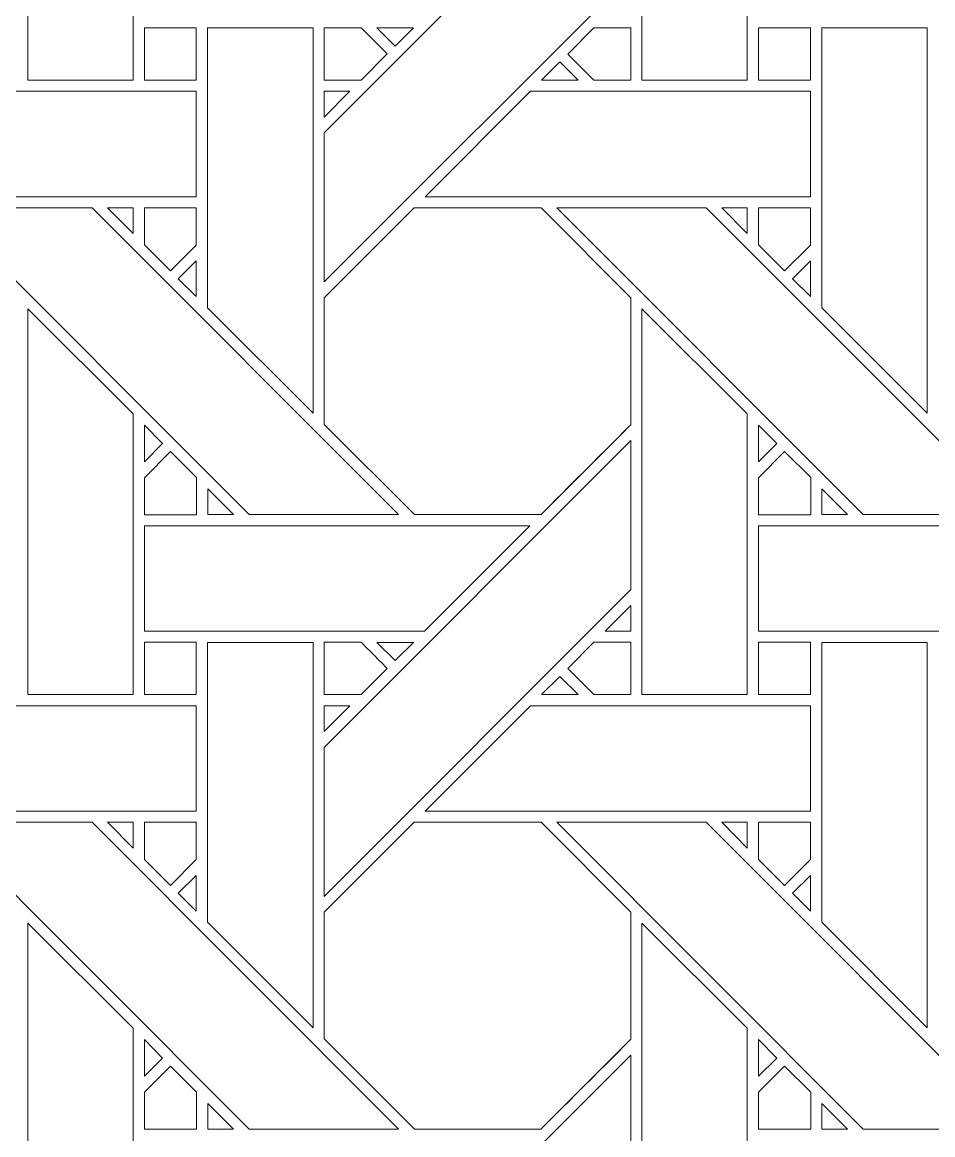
# Model space of a CAD drawing. Header units: inches. Extents: x 3.4 to 21.4, y 0.1 to 18.1.
# Drawn here: x 16.898 to 18.304, y 10.272 to 11.99 of the extents above; entities that cross this region are included whole.
import ezdxf

# ---------------------------------------------------------------- set-up
doc = ezdxf.new("R2010")
doc.units = ezdxf.units.IN
doc.header["$MEASUREMENT"] = 0
doc.layers.add('Design', color=7, linetype='Continuous', lineweight=0)

msp = doc.modelspace()

# ---------------------------------------------------------------- linework, layer by layer
at = {"layer": 'Design'}
for points, knots in [([(12.3829, 18.0948), (7.4123, 18.0948), (3.3829, 14.0653), (3.3829, 9.0948), (3.3829, 4.1242), (7.4123, 0.0948), (12.3829, 0.0948), (17.3534, 0.0948), (21.3829, 4.1242), (21.3829, 9.0948), (21.3829, 14.0653), (17.3534, 18.0948), (12.3829, 18.0948)], [0, 0, 0, 0, 1, 1, 1, 2, 2, 2, 3, 3, 3, 4, 4, 4, 4]), ([(12.3829, 17.2202), (7.8953, 17.2202), (4.2574, 13.5823), (4.2574, 9.0948), (4.2574, 4.6072), (7.8953, 0.9693), (12.3829, 0.9693), (16.8704, 0.9693), (20.5083, 4.6072), (20.5083, 9.0948), (20.5083, 13.5823), (16.8704, 17.2202), (12.3829, 17.2202)], [0, 0, 0, 0, 1, 1, 1, 2, 2, 2, 3, 3, 3, 4, 4, 4, 4]), ([(16.9061, 11.9006), (16.9061, 11.9006), (16.9061, 12.4964), (16.9061, 12.4964), (16.9061, 12.4964), (17.0689, 12.3343), (17.0689, 12.3343), (17.0689, 12.3343), (17.0689, 11.9006), (17.0689, 11.9006), (17.0689, 11.9006), (16.9061, 11.9006), (16.9061, 11.9006)], [0, 0, 0, 0, 1, 1, 1, 2, 2, 2, 3, 3, 3, 4, 4, 4, 4]), ([(17.8548, 11.9006), (17.8548, 11.9006), (17.8548, 12.4964), (17.8548, 12.4964), (17.8548, 12.4964), (18.0176, 12.3343), (18.0176, 12.3343), (18.0176, 12.3343), (18.0176, 11.9006), (18.0176, 11.9006), (18.0176, 11.9006), (17.8548, 11.9006), (17.8548, 11.9006)], [0, 0, 0, 0, 1, 1, 1, 2, 2, 2, 3, 3, 3, 4, 4, 4, 4]), ([(17.8377, 12.0628), (17.8377, 12.0628), (17.364, 11.5892), (17.364, 11.5892), (17.364, 11.5892), (17.364, 11.8193), (17.364, 11.8193), (17.364, 11.8193), (17.8377, 12.2929), (17.8377, 12.2929), (17.8377, 12.2929), (17.8377, 12.0628), (17.8377, 12.0628)], [0, 0, 0, 0, 1, 1, 1, 2, 2, 2, 3, 3, 3, 4, 4, 4, 4]), ([(17.1665, 11.9006), (17.1665, 11.9006), (17.0862, 11.9006), (17.0862, 11.9006), (17.0862, 11.9006), (17.0862, 11.9814), (17.0862, 11.9814), (17.0862, 11.9814), (17.1665, 11.9814), (17.1665, 11.9814), (17.1665, 11.9814), (17.1665, 11.9006), (17.1665, 11.9006)], [0, 0, 0, 0, 1, 1, 1, 2, 2, 2, 3, 3, 3, 4, 4, 4, 4]), ([(17.1665, 11.9006), (17.1665, 11.9006), (17.0862, 11.9006), (17.0862, 11.9006), (17.0862, 11.9006), (17.0862, 11.9814), (17.0862, 11.9814), (17.0862, 11.9814), (17.1665, 11.9814), (17.1665, 11.9814), (17.1665, 11.9814), (17.1665, 11.9006), (17.1665, 11.9006)], [0, 0, 0, 0, 1, 1, 1, 2, 2, 2, 3, 3, 3, 4, 4, 4, 4]), ([(17.184, 11.5492), (17.184, 11.5492), (17.184, 11.9814), (17.184, 11.9814), (17.184, 11.9814), (17.3469, 11.9814), (17.3469, 11.9814), (17.3469, 11.9814), (17.3469, 11.3863), (17.3469, 11.3863), (17.3469, 11.3863), (17.184, 11.5492), (17.184, 11.5492)], [0, 0, 0, 0, 1, 1, 1, 2, 2, 2, 3, 3, 3, 4, 4, 4, 4]), ([(17.4211, 11.9814), (17.4263, 11.9763), (17.457, 11.9455), (17.4615, 11.9411), (17.4615, 11.9411), (17.421, 11.9006), (17.421, 11.9006), (17.421, 11.9006), (17.3641, 11.9006), (17.3641, 11.9006), (17.3641, 11.9006), (17.3641, 11.9814), (17.3641, 11.9814), (17.3641, 11.9814), (17.4211, 11.9814), (17.4211, 11.9814)], [0, 0, 0, 0, 1, 1, 1, 2, 2, 2, 3, 3, 3, 4, 4, 4, 5, 5, 5, 5]), ([(17.4615, 11.9411), (17.4615, 11.9411), (17.421, 11.9006), (17.421, 11.9006), (17.421, 11.9006), (17.3641, 11.9006), (17.3641, 11.9006), (17.3641, 11.9006), (17.3641, 11.9814), (17.3641, 11.9814), (17.3641, 11.9814), (17.4211, 11.9814), (17.4211, 11.9814), (17.4265, 11.9761), (17.4573, 11.9452), (17.4615, 11.9411)], [0, 0, 0, 0, 1, 1, 1, 2, 2, 2, 3, 3, 3, 4, 4, 4, 5, 5, 5, 5]), ([(17.4455, 11.9814), (17.4455, 11.9814), (17.5019, 11.9814), (17.5019, 11.9814), (17.5019, 11.9814), (17.4736, 11.9532), (17.4736, 11.9532), (17.4736, 11.9532), (17.4455, 11.9814), (17.4455, 11.9814)], [0, 0, 0, 0, 1, 1, 1, 2, 2, 2, 3, 3, 3, 3]), ([(17.7806, 11.9006), (17.7806, 11.9006), (17.7403, 11.941), (17.7403, 11.941), (17.7403, 11.941), (17.7807, 11.9814), (17.7807, 11.9814), (17.7807, 11.9814), (17.8377, 11.9814), (17.8377, 11.9814), (17.8377, 11.9814), (17.8377, 11.9006), (17.8377, 11.9006), (17.8377, 11.9006), (17.7806, 11.9006), (17.7806, 11.9006)], [0, 0, 0, 0, 1, 1, 1, 2, 2, 2, 3, 3, 3, 4, 4, 4, 5, 5, 5, 5]), ([(17.8377, 11.9006), (17.8377, 11.9006), (17.7806, 11.9006), (17.7806, 11.9006), (17.7806, 11.9006), (17.7403, 11.941), (17.7403, 11.941), (17.7403, 11.941), (17.7807, 11.9814), (17.7807, 11.9814), (17.7807, 11.9814), (17.8377, 11.9814), (17.8377, 11.9814), (17.8377, 11.9814), (17.8377, 11.9006), (17.8377, 11.9006)], [0, 0, 0, 0, 1, 1, 1, 2, 2, 2, 3, 3, 3, 4, 4, 4, 5, 5, 5, 5]), ([(18.0349, 11.9814), (18.0349, 11.9814), (18.1152, 11.9814), (18.1152, 11.9814), (18.1152, 11.9814), (18.1152, 11.9006), (18.1152, 11.9006), (18.1152, 11.9006), (18.0349, 11.9006), (18.0349, 11.9006), (18.0349, 11.9006), (18.0349, 11.9814), (18.0349, 11.9814)], [0, 0, 0, 0, 1, 1, 1, 2, 2, 2, 3, 3, 3, 4, 4, 4, 4]), ([(18.1152, 11.9006), (18.1152, 11.9006), (18.0349, 11.9006), (18.0349, 11.9006), (18.0349, 11.9006), (18.0349, 11.9814), (18.0349, 11.9814), (18.0349, 11.9814), (18.1152, 11.9814), (18.1152, 11.9814), (18.1152, 11.9814), (18.1152, 11.9006), (18.1152, 11.9006)], [0, 0, 0, 0, 1, 1, 1, 2, 2, 2, 3, 3, 3, 4, 4, 4, 4]), ([(18.1327, 11.5492), (18.1327, 11.5492), (18.1327, 11.9814), (18.1327, 11.9814), (18.1327, 11.9814), (18.2956, 11.9814), (18.2956, 11.9814), (18.2956, 11.9814), (18.2956, 11.3863), (18.2956, 11.3863), (18.2956, 11.3863), (18.1327, 11.5492), (18.1327, 11.5492)], [0, 0, 0, 0, 1, 1, 1, 2, 2, 2, 3, 3, 3, 4, 4, 4, 4]), ([(17.6999, 11.9006), (17.6999, 11.9006), (17.7281, 11.9289), (17.7281, 11.9289), (17.7281, 11.9289), (17.7564, 11.9006), (17.7564, 11.9006), (17.7564, 11.9006), (17.6999, 11.9006), (17.6999, 11.9006)], [0, 0, 0, 0, 1, 1, 1, 2, 2, 2, 3, 3, 3, 3]), ([(17.1664, 11.8835), (17.1664, 11.8835), (17.1664, 11.7207), (17.1664, 11.7207), (17.1664, 11.7207), (16.5711, 11.7207), (16.5711, 11.7207), (16.5711, 11.7207), (16.734, 11.8835), (16.734, 11.8835), (16.734, 11.8835), (17.1664, 11.8835), (17.1664, 11.8835)], [0, 0, 0, 0, 1, 1, 1, 2, 2, 2, 3, 3, 3, 4, 4, 4, 4]), ([(17.4039, 11.8835), (17.4039, 11.8835), (17.364, 11.8436), (17.364, 11.8436), (17.364, 11.8436), (17.364, 11.8835), (17.364, 11.8835), (17.364, 11.8835), (17.4039, 11.8835), (17.4039, 11.8835)], [0, 0, 0, 0, 1, 1, 1, 2, 2, 2, 3, 3, 3, 3]), ([(18.1152, 11.8835), (18.1152, 11.8835), (18.1152, 11.7207), (18.1152, 11.7207), (18.1152, 11.7207), (17.5199, 11.7207), (17.5199, 11.7207), (17.5199, 11.7207), (17.6827, 11.8835), (17.6827, 11.8835), (17.6827, 11.8835), (18.1152, 11.8835), (18.1152, 11.8835)], [0, 0, 0, 0, 1, 1, 1, 2, 2, 2, 3, 3, 3, 4, 4, 4, 4]), ([(17.479, 11.2299), (17.479, 11.2299), (17.248, 11.2299), (17.248, 11.2299), (17.248, 11.2299), (16.7745, 11.7035), (16.7745, 11.7035), (16.7745, 11.7035), (17.0054, 11.7035), (17.0054, 11.7035), (17.0054, 11.7035), (17.479, 11.2299), (17.479, 11.2299)], [0, 0, 0, 0, 1, 1, 1, 2, 2, 2, 3, 3, 3, 4, 4, 4, 4]), ([(17.0295, 11.7035), (17.0295, 11.7035), (17.069, 11.7035), (17.069, 11.7035), (17.069, 11.7035), (17.069, 11.6637), (17.069, 11.6637), (17.069, 11.6637), (17.0295, 11.7035), (17.0295, 11.7035)], [0, 0, 0, 0, 1, 1, 1, 2, 2, 2, 3, 3, 3, 3]), ([(17.1665, 11.7035), (17.1665, 11.7035), (17.1665, 11.6459), (17.1665, 11.6459), (17.1665, 11.6459), (17.1265, 11.606), (17.1265, 11.606), (17.1265, 11.606), (17.0862, 11.6463), (17.0862, 11.6463), (17.0862, 11.6463), (17.0862, 11.7035), (17.0862, 11.7035), (17.0862, 11.7035), (17.1665, 11.7035), (17.1665, 11.7035)], [0, 0, 0, 0, 1, 1, 1, 2, 2, 2, 3, 3, 3, 4, 4, 4, 5, 5, 5, 5]), ([(17.1265, 11.606), (17.1265, 11.606), (17.0862, 11.6463), (17.0862, 11.6463), (17.0862, 11.6463), (17.0862, 11.7035), (17.0862, 11.7035), (17.0862, 11.7035), (17.1665, 11.7035), (17.1665, 11.7035), (17.1665, 11.7035), (17.1665, 11.6459), (17.1665, 11.6459), (17.1665, 11.6459), (17.1265, 11.606), (17.1265, 11.606)], [0, 0, 0, 0, 1, 1, 1, 2, 2, 2, 3, 3, 3, 4, 4, 4, 5, 5, 5, 5]), ([(17.5028, 11.7035), (17.5028, 11.7035), (17.699, 11.7035), (17.699, 11.7035), (17.699, 11.7035), (17.8377, 11.5648), (17.8377, 11.5648), (17.8377, 11.5648), (17.8377, 11.3686), (17.8377, 11.3686), (17.8199, 11.3507), (17.708, 11.2389), (17.699, 11.2299), (17.699, 11.2299), (17.5033, 11.2299), (17.5033, 11.2299), (17.5033, 11.2299), (17.3641, 11.3691), (17.3641, 11.3691), (17.3641, 11.3691), (17.3641, 11.5648), (17.3641, 11.5648), (17.3641, 11.5648), (17.5028, 11.7035), (17.5028, 11.7035)], [0, 0, 0, 0, 1, 1, 1, 2, 2, 2, 3, 3, 3, 4, 4, 4, 5, 5, 5, 6, 6, 6, 7, 7, 7, 8, 8, 8, 8]), ([(17.8377, 11.3686), (17.8201, 11.3509), (17.7082, 11.2391), (17.699, 11.2299), (17.699, 11.2299), (17.5033, 11.2299), (17.5033, 11.2299), (17.5033, 11.2299), (17.3641, 11.3691), (17.3641, 11.3691), (17.3641, 11.3691), (17.3641, 11.5648), (17.3641, 11.5648), (17.3641, 11.5648), (17.5028, 11.7035), (17.5028, 11.7035), (17.5028, 11.7035), (17.699, 11.7035), (17.699, 11.7035), (17.699, 11.7035), (17.8377, 11.5648), (17.8377, 11.5648), (17.8377, 11.5648), (17.8377, 11.3686), (17.8377, 11.3686)], [0, 0, 0, 0, 1, 1, 1, 2, 2, 2, 3, 3, 3, 4, 4, 4, 5, 5, 5, 6, 6, 6, 7, 7, 7, 8, 8, 8, 8]), ([(18.4278, 11.2299), (18.4278, 11.2299), (18.1967, 11.2299), (18.1967, 11.2299), (18.1967, 11.2299), (17.7232, 11.7035), (17.7232, 11.7035), (17.7232, 11.7035), (17.9541, 11.7035), (17.9541, 11.7035), (17.9541, 11.7035), (18.4278, 11.2299), (18.4278, 11.2299)], [0, 0, 0, 0, 1, 1, 1, 2, 2, 2, 3, 3, 3, 4, 4, 4, 4]), ([(17.9783, 11.7035), (17.9783, 11.7035), (18.0177, 11.7035), (18.0177, 11.7035), (18.0177, 11.7035), (18.0177, 11.6637), (18.0177, 11.6637), (18.0177, 11.6637), (17.9783, 11.7035), (17.9783, 11.7035)], [0, 0, 0, 0, 1, 1, 1, 2, 2, 2, 3, 3, 3, 3]), ([(18.1152, 11.7035), (18.1152, 11.7035), (18.1152, 11.6459), (18.1152, 11.6459), (18.1152, 11.6459), (18.0753, 11.606), (18.0753, 11.606), (18.0753, 11.606), (18.0349, 11.6463), (18.0349, 11.6463), (18.0349, 11.6463), (18.0349, 11.7035), (18.0349, 11.7035), (18.0349, 11.7035), (18.1152, 11.7035), (18.1152, 11.7035)], [0, 0, 0, 0, 1, 1, 1, 2, 2, 2, 3, 3, 3, 4, 4, 4, 5, 5, 5, 5]), ([(18.0753, 11.606), (18.0753, 11.606), (18.0349, 11.6463), (18.0349, 11.6463), (18.0349, 11.6463), (18.0349, 11.7035), (18.0349, 11.7035), (18.0349, 11.7035), (18.1152, 11.7035), (18.1152, 11.7035), (18.1152, 11.7035), (18.1152, 11.6459), (18.1152, 11.6459), (18.1152, 11.6459), (18.0753, 11.606), (18.0753, 11.606)], [0, 0, 0, 0, 1, 1, 1, 2, 2, 2, 3, 3, 3, 4, 4, 4, 5, 5, 5, 5]), ([(17.1664, 11.6217), (17.1664, 11.6217), (17.1664, 11.5665), (17.1664, 11.5665), (17.1664, 11.5665), (17.1387, 11.5939), (17.1387, 11.5939), (17.1387, 11.5939), (17.1664, 11.6217), (17.1664, 11.6217)], [0, 0, 0, 0, 1, 1, 1, 2, 2, 2, 3, 3, 3, 3]), ([(18.1152, 11.6217), (18.1152, 11.6217), (18.1152, 11.5665), (18.1152, 11.5665), (18.1152, 11.5665), (18.0874, 11.5939), (18.0874, 11.5939), (18.0874, 11.5939), (18.1152, 11.6217), (18.1152, 11.6217)], [0, 0, 0, 0, 1, 1, 1, 2, 2, 2, 3, 3, 3, 3]), ([(16.9061, 10.9519), (16.9061, 10.9519), (16.9061, 11.5477), (16.9061, 11.5477), (16.9061, 11.5477), (17.0689, 11.3856), (17.0689, 11.3856), (17.0689, 11.3856), (17.0689, 10.9519), (17.0689, 10.9519), (17.0689, 10.9519), (16.9061, 10.9519), (16.9061, 10.9519)], [0, 0, 0, 0, 1, 1, 1, 2, 2, 2, 3, 3, 3, 4, 4, 4, 4]), ([(17.8548, 10.9519), (17.8548, 10.9519), (17.8548, 11.5477), (17.8548, 11.5477), (17.8548, 11.5477), (18.0176, 11.3856), (18.0176, 11.3856), (18.0176, 11.3856), (18.0176, 10.9519), (18.0176, 10.9519), (18.0176, 10.9519), (17.8548, 10.9519), (17.8548, 10.9519)], [0, 0, 0, 0, 1, 1, 1, 2, 2, 2, 3, 3, 3, 4, 4, 4, 4]), ([(17.0862, 11.3113), (17.0862, 11.3113), (17.0862, 11.3681), (17.0862, 11.3681), (17.0862, 11.3681), (17.1144, 11.3395), (17.1144, 11.3395), (17.1144, 11.3395), (17.0862, 11.3113), (17.0862, 11.3113)], [0, 0, 0, 0, 1, 1, 1, 2, 2, 2, 3, 3, 3, 3]), ([(18.0349, 11.3113), (18.0349, 11.3113), (18.0349, 11.3681), (18.0349, 11.3681), (18.0349, 11.3681), (18.0631, 11.3395), (18.0631, 11.3395), (18.0631, 11.3395), (18.0349, 11.3113), (18.0349, 11.3113)], [0, 0, 0, 0, 1, 1, 1, 2, 2, 2, 3, 3, 3, 3]), ([(17.8377, 11.1141), (17.8377, 11.1141), (17.364, 10.6404), (17.364, 10.6404), (17.364, 10.6404), (17.364, 10.8705), (17.364, 10.8705), (17.364, 10.8705), (17.8377, 11.3441), (17.8377, 11.3441), (17.8377, 11.3441), (17.8377, 11.1141), (17.8377, 11.1141)], [0, 0, 0, 0, 1, 1, 1, 2, 2, 2, 3, 3, 3, 4, 4, 4, 4]), ([(17.0862, 11.2297), (17.0862, 11.2297), (17.0862, 11.2869), (17.0862, 11.2869), (17.0862, 11.2869), (17.1265, 11.3273), (17.1265, 11.3273), (17.1265, 11.3273), (17.1669, 11.287), (17.1669, 11.287), (17.1669, 11.287), (17.1669, 11.2297), (17.1669, 11.2297), (17.1669, 11.2297), (17.0862, 11.2297), (17.0862, 11.2297)], [0, 0, 0, 0, 1, 1, 1, 2, 2, 2, 3, 3, 3, 4, 4, 4, 5, 5, 5, 5]), ([(17.1265, 11.3273), (17.1265, 11.3273), (17.1669, 11.287), (17.1669, 11.287), (17.1669, 11.287), (17.1669, 11.2297), (17.1669, 11.2297), (17.1669, 11.2297), (17.0862, 11.2297), (17.0862, 11.2297), (17.0862, 11.2297), (17.0862, 11.2869), (17.0862, 11.2869), (17.0862, 11.2869), (17.1265, 11.3273), (17.1265, 11.3273)], [0, 0, 0, 0, 1, 1, 1, 2, 2, 2, 3, 3, 3, 4, 4, 4, 5, 5, 5, 5]), ([(18.0349, 11.2297), (18.0349, 11.2297), (18.0349, 11.2869), (18.0349, 11.2869), (18.0349, 11.2869), (18.0753, 11.3273), (18.0753, 11.3273), (18.0753, 11.3273), (18.1156, 11.287), (18.1156, 11.287), (18.1156, 11.287), (18.1156, 11.2297), (18.1156, 11.2297), (18.1156, 11.2297), (18.0349, 11.2297), (18.0349, 11.2297)], [0, 0, 0, 0, 1, 1, 1, 2, 2, 2, 3, 3, 3, 4, 4, 4, 5, 5, 5, 5]), ([(18.0753, 11.3273), (18.0753, 11.3273), (18.1156, 11.287), (18.1156, 11.287), (18.1156, 11.287), (18.1156, 11.2297), (18.1156, 11.2297), (18.1156, 11.2297), (18.0349, 11.2297), (18.0349, 11.2297), (18.0349, 11.2297), (18.0349, 11.2869), (18.0349, 11.2869), (18.0349, 11.2869), (18.0753, 11.3273), (18.0753, 11.3273)], [0, 0, 0, 0, 1, 1, 1, 2, 2, 2, 3, 3, 3, 4, 4, 4, 5, 5, 5, 5]), ([(17.1841, 11.2299), (17.1841, 11.2299), (17.1841, 11.2697), (17.1841, 11.2697), (17.1841, 11.2697), (17.2238, 11.2299), (17.2238, 11.2299), (17.2238, 11.2299), (17.1841, 11.2299), (17.1841, 11.2299)], [0, 0, 0, 0, 1, 1, 1, 2, 2, 2, 3, 3, 3, 3]), ([(18.1328, 11.2299), (18.1328, 11.2299), (18.1328, 11.2697), (18.1328, 11.2697), (18.1328, 11.2697), (18.1725, 11.2299), (18.1725, 11.2299), (18.1725, 11.2299), (18.1328, 11.2299), (18.1328, 11.2299)], [0, 0, 0, 0, 1, 1, 1, 2, 2, 2, 3, 3, 3, 3]), ([(17.6819, 11.2126), (17.6819, 11.2126), (17.5191, 11.0499), (17.5191, 11.0499), (17.5191, 11.0499), (17.0862, 11.0499), (17.0862, 11.0499), (17.0862, 11.0499), (17.0862, 11.2126), (17.0862, 11.2126), (17.0862, 11.2126), (17.6819, 11.2126), (17.6819, 11.2126)], [0, 0, 0, 0, 1, 1, 1, 2, 2, 2, 3, 3, 3, 4, 4, 4, 4]), ([(18.4679, 11.0499), (18.4679, 11.0499), (18.0349, 11.0499), (18.0349, 11.0499), (18.0349, 11.0499), (18.0349, 11.2126), (18.0349, 11.2126), (18.0349, 11.2126), (18.6306, 11.2126), (18.6306, 11.2126), (18.6306, 11.2126), (18.4679, 11.0499), (18.4679, 11.0499)], [0, 0, 0, 0, 1, 1, 1, 2, 2, 2, 3, 3, 3, 4, 4, 4, 4]), ([(17.8377, 11.0897), (17.8377, 11.0897), (17.8377, 11.0499), (17.8377, 11.0499), (17.8377, 11.0499), (17.7979, 11.0499), (17.7979, 11.0499), (17.7979, 11.0499), (17.8377, 11.0897), (17.8377, 11.0897)], [0, 0, 0, 0, 1, 1, 1, 2, 2, 2, 3, 3, 3, 3]), ([(17.1665, 10.9519), (17.1665, 10.9519), (17.0862, 10.9519), (17.0862, 10.9519), (17.0862, 10.9519), (17.0862, 11.0327), (17.0862, 11.0327), (17.0862, 11.0327), (17.1665, 11.0327), (17.1665, 11.0327), (17.1665, 11.0327), (17.1665, 10.9519), (17.1665, 10.9519)], [0, 0, 0, 0, 1, 1, 1, 2, 2, 2, 3, 3, 3, 4, 4, 4, 4]), ([(17.0862, 10.9519), (17.0862, 10.9519), (17.0862, 11.0327), (17.0862, 11.0327), (17.0862, 11.0327), (17.1665, 11.0327), (17.1665, 11.0327), (17.1665, 11.0327), (17.1665, 10.9519), (17.1665, 10.9519), (17.1665, 10.9519), (17.0862, 10.9519), (17.0862, 10.9519)], [0, 0, 0, 0, 1, 1, 1, 2, 2, 2, 3, 3, 3, 4, 4, 4, 4]), ([(17.184, 10.6004), (17.184, 10.6004), (17.184, 11.0326), (17.184, 11.0326), (17.184, 11.0326), (17.3469, 11.0326), (17.3469, 11.0326), (17.3469, 11.0326), (17.3469, 10.4375), (17.3469, 10.4375), (17.3469, 10.4375), (17.184, 10.6004), (17.184, 10.6004)], [0, 0, 0, 0, 1, 1, 1, 2, 2, 2, 3, 3, 3, 4, 4, 4, 4]), ([(17.4211, 11.0327), (17.4263, 11.0276), (17.457, 10.9967), (17.4615, 10.9923), (17.4615, 10.9923), (17.421, 10.9519), (17.421, 10.9519), (17.421, 10.9519), (17.3641, 10.9519), (17.3641, 10.9519), (17.3641, 10.9519), (17.3641, 11.0327), (17.3641, 11.0327), (17.3641, 11.0327), (17.4211, 11.0327), (17.4211, 11.0327)], [0, 0, 0, 0, 1, 1, 1, 2, 2, 2, 3, 3, 3, 4, 4, 4, 5, 5, 5, 5]), ([(17.4615, 10.9923), (17.4615, 10.9923), (17.421, 10.9519), (17.421, 10.9519), (17.421, 10.9519), (17.3641, 10.9519), (17.3641, 10.9519), (17.3641, 10.9519), (17.3641, 11.0327), (17.3641, 11.0327), (17.3641, 11.0327), (17.4211, 11.0327), (17.4211, 11.0327), (17.4263, 11.0276), (17.457, 10.9967), (17.4615, 10.9923)], [0, 0, 0, 0, 1, 1, 1, 2, 2, 2, 3, 3, 3, 4, 4, 4, 5, 5, 5, 5]), ([(17.4455, 11.0326), (17.4455, 11.0326), (17.5019, 11.0326), (17.5019, 11.0326), (17.5019, 11.0326), (17.4736, 11.0045), (17.4736, 11.0045), (17.4736, 11.0045), (17.4455, 11.0326), (17.4455, 11.0326)], [0, 0, 0, 0, 1, 1, 1, 2, 2, 2, 3, 3, 3, 3]), ([(17.7806, 10.9519), (17.7806, 10.9519), (17.7403, 10.9923), (17.7403, 10.9923), (17.7403, 10.9923), (17.7807, 11.0327), (17.7807, 11.0327), (17.7807, 11.0327), (17.8377, 11.0327), (17.8377, 11.0327), (17.8377, 11.0327), (17.8377, 10.9519), (17.8377, 10.9519), (17.8377, 10.9519), (17.7806, 10.9519), (17.7806, 10.9519)], [0, 0, 0, 0, 1, 1, 1, 2, 2, 2, 3, 3, 3, 4, 4, 4, 5, 5, 5, 5]), ([(17.8377, 10.9519), (17.8377, 10.9519), (17.7806, 10.9519), (17.7806, 10.9519), (17.7806, 10.9519), (17.7403, 10.9923), (17.7403, 10.9923), (17.7403, 10.9923), (17.7807, 11.0327), (17.7807, 11.0327), (17.7807, 11.0327), (17.8377, 11.0327), (17.8377, 11.0327), (17.8377, 11.0327), (17.8377, 10.9519), (17.8377, 10.9519)], [0, 0, 0, 0, 1, 1, 1, 2, 2, 2, 3, 3, 3, 4, 4, 4, 5, 5, 5, 5]), ([(18.0349, 11.0327), (18.0349, 11.0327), (18.1152, 11.0327), (18.1152, 11.0327), (18.1152, 11.0327), (18.1152, 10.9519), (18.1152, 10.9519), (18.1152, 10.9519), (18.0349, 10.9519), (18.0349, 10.9519), (18.0349, 10.9519), (18.0349, 11.0327), (18.0349, 11.0327)], [0, 0, 0, 0, 1, 1, 1, 2, 2, 2, 3, 3, 3, 4, 4, 4, 4]), ([(18.1152, 10.9519), (18.1152, 10.9519), (18.0349, 10.9519), (18.0349, 10.9519), (18.0349, 10.9519), (18.0349, 11.0327), (18.0349, 11.0327), (18.0349, 11.0327), (18.1152, 11.0327), (18.1152, 11.0327), (18.1152, 11.0327), (18.1152, 10.9519), (18.1152, 10.9519)], [0, 0, 0, 0, 1, 1, 1, 2, 2, 2, 3, 3, 3, 4, 4, 4, 4]), ([(18.1327, 10.6004), (18.1327, 10.6004), (18.1327, 11.0326), (18.1327, 11.0326), (18.1327, 11.0326), (18.2956, 11.0326), (18.2956, 11.0326), (18.2956, 11.0326), (18.2956, 10.4375), (18.2956, 10.4375), (18.2956, 10.4375), (18.1327, 10.6004), (18.1327, 10.6004)], [0, 0, 0, 0, 1, 1, 1, 2, 2, 2, 3, 3, 3, 4, 4, 4, 4]), ([(17.7281, 10.9801), (17.7281, 10.9801), (17.7564, 10.9519), (17.7564, 10.9519), (17.7564, 10.9519), (17.6999, 10.9519), (17.6999, 10.9519), (17.6999, 10.9519), (17.7281, 10.9801), (17.7281, 10.9801)], [0, 0, 0, 0, 1, 1, 1, 2, 2, 2, 3, 3, 3, 3]), ([(17.1664, 10.9347), (17.1664, 10.9347), (17.1664, 10.7719), (17.1664, 10.7719), (17.1664, 10.7719), (16.5711, 10.7719), (16.5711, 10.7719), (16.5711, 10.7719), (16.734, 10.9347), (16.734, 10.9347), (16.734, 10.9347), (17.1664, 10.9347), (17.1664, 10.9347)], [0, 0, 0, 0, 1, 1, 1, 2, 2, 2, 3, 3, 3, 4, 4, 4, 4]), ([(17.4039, 10.9347), (17.4039, 10.9347), (17.364, 10.8949), (17.364, 10.8949), (17.364, 10.8949), (17.364, 10.9347), (17.364, 10.9347), (17.364, 10.9347), (17.4039, 10.9347), (17.4039, 10.9347)], [0, 0, 0, 0, 1, 1, 1, 2, 2, 2, 3, 3, 3, 3]), ([(18.1152, 10.9347), (18.1152, 10.9347), (18.1152, 10.7719), (18.1152, 10.7719), (18.1152, 10.7719), (17.5199, 10.7719), (17.5199, 10.7719), (17.5199, 10.7719), (17.6827, 10.9347), (17.6827, 10.9347), (17.6827, 10.9347), (18.1152, 10.9347), (18.1152, 10.9347)], [0, 0, 0, 0, 1, 1, 1, 2, 2, 2, 3, 3, 3, 4, 4, 4, 4]), ([(17.479, 10.2811), (17.479, 10.2811), (17.248, 10.2811), (17.248, 10.2811), (17.248, 10.2811), (16.7745, 10.7548), (16.7745, 10.7548), (16.7745, 10.7548), (17.0054, 10.7548), (17.0054, 10.7548), (17.0054, 10.7548), (17.479, 10.2811), (17.479, 10.2811)], [0, 0, 0, 0, 1, 1, 1, 2, 2, 2, 3, 3, 3, 4, 4, 4, 4]), ([(17.0295, 10.7548), (17.0295, 10.7548), (17.069, 10.7548), (17.069, 10.7548), (17.069, 10.7548), (17.069, 10.715), (17.069, 10.715), (17.069, 10.715), (17.0295, 10.7548), (17.0295, 10.7548)], [0, 0, 0, 0, 1, 1, 1, 2, 2, 2, 3, 3, 3, 3]), ([(17.1665, 10.7548), (17.1665, 10.7548), (17.1665, 10.6972), (17.1665, 10.6972), (17.1665, 10.6972), (17.1265, 10.6573), (17.1265, 10.6573), (17.1265, 10.6573), (17.0862, 10.6976), (17.0862, 10.6976), (17.0862, 10.6976), (17.0862, 10.7548), (17.0862, 10.7548), (17.0862, 10.7548), (17.1665, 10.7548), (17.1665, 10.7548)], [0, 0, 0, 0, 1, 1, 1, 2, 2, 2, 3, 3, 3, 4, 4, 4, 5, 5, 5, 5]), ([(17.1265, 10.6573), (17.1265, 10.6573), (17.0862, 10.6976), (17.0862, 10.6976), (17.0862, 10.6976), (17.0862, 10.7548), (17.0862, 10.7548), (17.0862, 10.7548), (17.1665, 10.7548), (17.1665, 10.7548), (17.1665, 10.7548), (17.1665, 10.6972), (17.1665, 10.6972), (17.1665, 10.6972), (17.1265, 10.6573), (17.1265, 10.6573)], [0, 0, 0, 0, 1, 1, 1, 2, 2, 2, 3, 3, 3, 4, 4, 4, 5, 5, 5, 5]), ([(17.5028, 10.7548), (17.5028, 10.7548), (17.699, 10.7548), (17.699, 10.7548), (17.699, 10.7548), (17.8377, 10.6161), (17.8377, 10.6161), (17.8377, 10.6161), (17.8377, 10.4199), (17.8377, 10.4199), (17.8199, 10.4019), (17.708, 10.2902), (17.699, 10.2812), (17.699, 10.2812), (17.5033, 10.2812), (17.5033, 10.2812), (17.5033, 10.2812), (17.3641, 10.4204), (17.3641, 10.4204), (17.3641, 10.4204), (17.3641, 10.6161), (17.3641, 10.6161), (17.3641, 10.6161), (17.5028, 10.7548), (17.5028, 10.7548)], [0, 0, 0, 0, 1, 1, 1, 2, 2, 2, 3, 3, 3, 4, 4, 4, 5, 5, 5, 6, 6, 6, 7, 7, 7, 8, 8, 8, 8]), ([(17.8377, 10.4199), (17.8201, 10.4021), (17.7082, 10.2903), (17.699, 10.2812), (17.699, 10.2812), (17.5033, 10.2812), (17.5033, 10.2812), (17.5033, 10.2812), (17.3641, 10.4204), (17.3641, 10.4204), (17.3641, 10.4204), (17.3641, 10.6161), (17.3641, 10.6161), (17.3641, 10.6161), (17.5028, 10.7548), (17.5028, 10.7548), (17.5028, 10.7548), (17.699, 10.7548), (17.699, 10.7548), (17.699, 10.7548), (17.8377, 10.6161), (17.8377, 10.6161), (17.8377, 10.6161), (17.8377, 10.4199), (17.8377, 10.4199)], [0, 0, 0, 0, 1, 1, 1, 2, 2, 2, 3, 3, 3, 4, 4, 4, 5, 5, 5, 6, 6, 6, 7, 7, 7, 8, 8, 8, 8]), ([(18.4278, 10.2811), (18.4278, 10.2811), (18.1968, 10.2811), (18.1968, 10.2811), (18.1968, 10.2811), (17.7232, 10.7548), (17.7232, 10.7548), (17.7232, 10.7548), (17.9541, 10.7548), (17.9541, 10.7548), (17.9541, 10.7548), (18.4278, 10.2811), (18.4278, 10.2811)], [0, 0, 0, 0, 1, 1, 1, 2, 2, 2, 3, 3, 3, 4, 4, 4, 4]), ([(17.9783, 10.7548), (17.9783, 10.7548), (18.0177, 10.7548), (18.0177, 10.7548), (18.0177, 10.7548), (18.0177, 10.715), (18.0177, 10.715), (18.0177, 10.715), (17.9783, 10.7548), (17.9783, 10.7548)], [0, 0, 0, 0, 1, 1, 1, 2, 2, 2, 3, 3, 3, 3]), ([(18.1152, 10.7548), (18.1152, 10.7548), (18.1152, 10.6972), (18.1152, 10.6972), (18.1152, 10.6972), (18.0753, 10.6573), (18.0753, 10.6573), (18.0753, 10.6573), (18.0349, 10.6976), (18.0349, 10.6976), (18.0349, 10.6976), (18.0349, 10.7548), (18.0349, 10.7548), (18.0349, 10.7548), (18.1152, 10.7548), (18.1152, 10.7548)], [0, 0, 0, 0, 1, 1, 1, 2, 2, 2, 3, 3, 3, 4, 4, 4, 5, 5, 5, 5]), ([(18.0753, 10.6573), (18.0753, 10.6573), (18.0349, 10.6976), (18.0349, 10.6976), (18.0349, 10.6976), (18.0349, 10.7548), (18.0349, 10.7548), (18.0349, 10.7548), (18.1152, 10.7548), (18.1152, 10.7548), (18.1152, 10.7548), (18.1152, 10.6972), (18.1152, 10.6972), (18.1152, 10.6972), (18.0753, 10.6573), (18.0753, 10.6573)], [0, 0, 0, 0, 1, 1, 1, 2, 2, 2, 3, 3, 3, 4, 4, 4, 5, 5, 5, 5]), ([(17.1664, 10.6729), (17.1664, 10.6729), (17.1664, 10.6178), (17.1664, 10.6178), (17.1664, 10.6178), (17.1387, 10.6452), (17.1387, 10.6452), (17.1387, 10.6452), (17.1664, 10.6729), (17.1664, 10.6729)], [0, 0, 0, 0, 1, 1, 1, 2, 2, 2, 3, 3, 3, 3]), ([(18.1152, 10.6729), (18.1152, 10.6729), (18.1152, 10.6178), (18.1152, 10.6178), (18.1152, 10.6178), (18.0874, 10.6452), (18.0874, 10.6452), (18.0874, 10.6452), (18.1152, 10.6729), (18.1152, 10.6729)], [0, 0, 0, 0, 1, 1, 1, 2, 2, 2, 3, 3, 3, 3]), ([(16.9061, 10.0031), (16.9061, 10.0031), (16.9061, 10.599), (16.9061, 10.599), (16.9061, 10.599), (17.0689, 10.4368), (17.0689, 10.4368), (17.0689, 10.4368), (17.0689, 10.0031), (17.0689, 10.0031), (17.0689, 10.0031), (16.9061, 10.0031), (16.9061, 10.0031)], [0, 0, 0, 0, 1, 1, 1, 2, 2, 2, 3, 3, 3, 4, 4, 4, 4]), ([(17.8548, 10.0031), (17.8548, 10.0031), (17.8548, 10.599), (17.8548, 10.599), (17.8548, 10.599), (18.0176, 10.4368), (18.0176, 10.4368), (18.0176, 10.4368), (18.0176, 10.0031), (18.0176, 10.0031), (18.0176, 10.0031), (17.8548, 10.0031), (17.8548, 10.0031)], [0, 0, 0, 0, 1, 1, 1, 2, 2, 2, 3, 3, 3, 4, 4, 4, 4]), ([(17.0862, 10.3626), (17.0862, 10.3626), (17.0862, 10.4193), (17.0862, 10.4193), (17.0862, 10.4193), (17.1144, 10.3908), (17.1144, 10.3908), (17.1144, 10.3908), (17.0862, 10.3626), (17.0862, 10.3626)], [0, 0, 0, 0, 1, 1, 1, 2, 2, 2, 3, 3, 3, 3]), ([(18.0349, 10.3626), (18.0349, 10.3626), (18.0349, 10.4193), (18.0349, 10.4193), (18.0349, 10.4193), (18.0631, 10.3908), (18.0631, 10.3908), (18.0631, 10.3908), (18.0349, 10.3626), (18.0349, 10.3626)], [0, 0, 0, 0, 1, 1, 1, 2, 2, 2, 3, 3, 3, 3]), ([(17.8377, 10.1654), (17.8377, 10.1654), (17.364, 9.6917), (17.364, 9.6917), (17.364, 9.6917), (17.364, 9.9218), (17.364, 9.9218), (17.364, 9.9218), (17.8377, 10.3954), (17.8377, 10.3954), (17.8377, 10.3954), (17.8377, 10.1654), (17.8377, 10.1654)], [0, 0, 0, 0, 1, 1, 1, 2, 2, 2, 3, 3, 3, 4, 4, 4, 4]), ([(17.0862, 10.2809), (17.0862, 10.2809), (17.0862, 10.3382), (17.0862, 10.3382), (17.0862, 10.3382), (17.1265, 10.3785), (17.1265, 10.3785), (17.1265, 10.3785), (17.1669, 10.3382), (17.1669, 10.3382), (17.1669, 10.3382), (17.1669, 10.2809), (17.1669, 10.2809), (17.1669, 10.2809), (17.0862, 10.2809), (17.0862, 10.2809)], [0, 0, 0, 0, 1, 1, 1, 2, 2, 2, 3, 3, 3, 4, 4, 4, 5, 5, 5, 5]), ([(17.1265, 10.3785), (17.1265, 10.3785), (17.1669, 10.3382), (17.1669, 10.3382), (17.1669, 10.3382), (17.1669, 10.2809), (17.1669, 10.2809), (17.1669, 10.2809), (17.0862, 10.2809), (17.0862, 10.2809), (17.0862, 10.2809), (17.0862, 10.3382), (17.0862, 10.3382), (17.0862, 10.3382), (17.1265, 10.3785), (17.1265, 10.3785)], [0, 0, 0, 0, 1, 1, 1, 2, 2, 2, 3, 3, 3, 4, 4, 4, 5, 5, 5, 5]), ([(18.0349, 10.2809), (18.0349, 10.2809), (18.0349, 10.3382), (18.0349, 10.3382), (18.0349, 10.3382), (18.0753, 10.3785), (18.0753, 10.3785), (18.0753, 10.3785), (18.1156, 10.3382), (18.1156, 10.3382), (18.1156, 10.3382), (18.1156, 10.2809), (18.1156, 10.2809), (18.1156, 10.2809), (18.0349, 10.2809), (18.0349, 10.2809)], [0, 0, 0, 0, 1, 1, 1, 2, 2, 2, 3, 3, 3, 4, 4, 4, 5, 5, 5, 5]), ([(18.0753, 10.3785), (18.0753, 10.3785), (18.1156, 10.3382), (18.1156, 10.3382), (18.1156, 10.3382), (18.1156, 10.2809), (18.1156, 10.2809), (18.1156, 10.2809), (18.0349, 10.2809), (18.0349, 10.2809), (18.0349, 10.2809), (18.0349, 10.3382), (18.0349, 10.3382), (18.0349, 10.3382), (18.0753, 10.3785), (18.0753, 10.3785)], [0, 0, 0, 0, 1, 1, 1, 2, 2, 2, 3, 3, 3, 4, 4, 4, 5, 5, 5, 5]), ([(17.1841, 10.2811), (17.1841, 10.2811), (17.1841, 10.3209), (17.1841, 10.3209), (17.1841, 10.3209), (17.2238, 10.2811), (17.2238, 10.2811), (17.2238, 10.2811), (17.1841, 10.2811), (17.1841, 10.2811)], [0, 0, 0, 0, 1, 1, 1, 2, 2, 2, 3, 3, 3, 3]), ([(18.1328, 10.2811), (18.1328, 10.2811), (18.1328, 10.3209), (18.1328, 10.3209), (18.1328, 10.3209), (18.1725, 10.2811), (18.1725, 10.2811), (18.1725, 10.2811), (18.1328, 10.2811), (18.1328, 10.2811)], [0, 0, 0, 0, 1, 1, 1, 2, 2, 2, 3, 3, 3, 3])]:
    msp.add_open_spline(points, degree=3, knots=knots, dxfattribs=at)

doc.saveas('drawing.dxf')
